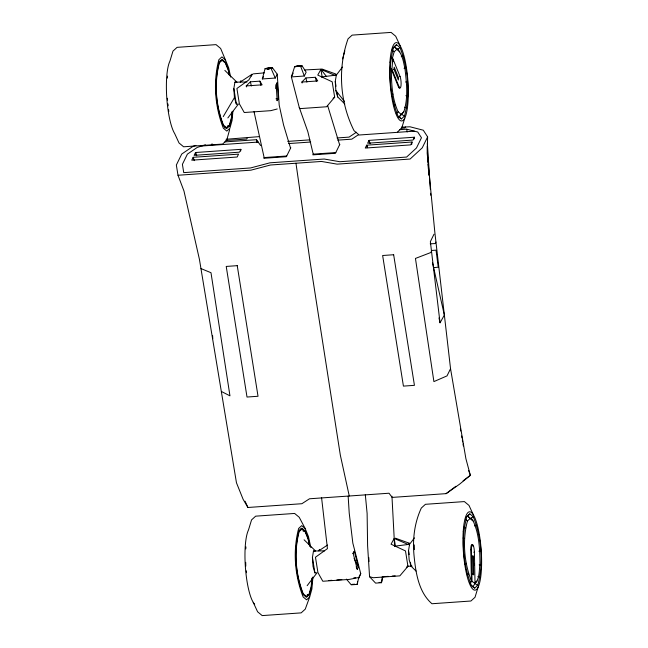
<?xml version="1.0" encoding="UTF-8"?>
<svg xmlns="http://www.w3.org/2000/svg" width="648" height="648" viewBox="0 0 648 648"><rect width="100%" height="100%" fill="white"/><g stroke="black" fill="none" stroke-linecap="round" stroke-linejoin="round"><path stroke-width="0.97" d="M427.299 146.205L427.858 162.186M401.59 127.162L409.973 126.781L423.274 130.199L427.623 136.874L427.178 153.179L434.849 232.494L450.546 368.704L465.896 458.671L470.359 475.324L459.602 484.161L446.14 493.638L392.178 497.405L389.019 493.225L309.501 498.782L301.879 503.715L247.917 507.481L243.105 499.292L236.463 482.784L199.414 259.305L183.975 191.03L177.998 175.26L176.345 165.029L181.724 154.054L193.153 146.278L195.947 145.403M167.37 78.108L167.549 76.108M231.911 111.918L231.393 117.871L229.368 125.137L226.589 127.672L224.621 127.81M232.154 111.991L231.587 118.527L229.505 126.004L226.646 128.604L223.447 125.931C215.549 105.964 213.735 82.798 219.243 61.989L222.102 59.389L225.31 62.054L228.371 69.587L229.595 75.209M232.891 111.278L232.106 120.293L229.878 128.304L226.808 131.09L223.374 128.231C214.909 106.823 212.965 81.988 218.878 59.689L221.94 56.903L225.374 59.754L228.655 67.829L230.68 77.104M245.77 548.921L245.948 546.92M400.051 45.644L395.701 36.231L391.092 32.4L352.139 35.122L348.033 38.856C337.478 68.639 339.884 102.546 354.059 130.726L358.668 134.557M311.866 578.664L311.178 586.594L309.153 593.868L306.374 596.403L303.256 593.803C295.569 574.371 293.803 551.821 299.165 531.579L301.952 529.043L305.07 531.635L308.051 538.966L309.639 546.264M312.182 577.911L311.372 587.25L309.29 594.726L306.431 597.326L303.232 594.662C295.334 574.687 293.52 551.521 299.028 530.72L301.887 528.112L305.095 530.785L308.156 538.31L309.793 545.81M312.935 577.004L311.891 589.016L309.663 597.027L305.257 609.144L301.15 612.878L262.189 615.6L257.588 611.769L253.23 602.356M396.56 44.696L394.268 46.794C402.214 51.443 403.323 61.244 405.049 69.433C406.693 83.454 408.264 98.172 403.809 111.845L398.885 117.126L401.428 118.892L404.498 116.097C410.403 93.798 408.459 68.963 399.994 47.555L396.56 44.696L392.81 48.114M469.541 582.941L471.412 580.964C464 562.213 462.299 540.464 467.467 520.927L470.156 518.481L473.161 520.992C479.237 534.219 479.82 549.148 479.974 563.485C479.091 570.216 479.852 578.21 475.081 583.67L477.787 585.282C483.7 562.974 481.748 538.148 473.283 516.74L469.849 513.88L466.106 517.298M275.716 88.541L276.161 84.653L277.304 82.418L278.316 98.504L277.182 100.74L276.161 84.653M276.356 89.238L277.304 82.418M240.643 151.065L240.902 149.34L195.518 152.515L194.133 155.35L239.509 152.175L240.902 149.34M411.666 144.609L412.063 142.017L366.679 145.184L365.269 148.06L410.654 144.893L412.063 142.017M414.153 138.947L414.412 137.214L369.036 140.389L367.643 143.224L413.027 140.057L414.412 137.214M365.318 494.74L367.116 513.467L367.61 545.827L369.571 576.744L375.597 583.119L381.486 582.706L382.385 576.825M307.152 585.679L316.985 572.856L314.92 572.881L313.033 566.498L312.433 557.442L313.478 551.019L324.551 550.857M416.04 571.066L411.051 566.166L409.147 559.783L408.532 550.727L409.568 544.304L414.469 537.897M227.861 117.928L238.407 104.117L236.334 104.053L234.438 97.597L233.855 88.533L234.908 82.175L246.977 81.98M344.809 103.955L337.713 96.965L335.842 90.509L335.267 81.446L336.328 75.087L342.484 67.052M381.486 582.706L382.871 576.534M346.413 579.118L351.24 584.82L357.129 584.407L357.664 581.791M357.129 584.407L358.773 577.506L360.734 573.642L352.836 543.137L349.223 513.119L348.162 496.336M277.247 74.188L275.279 78.052L262.319 78.951L265.072 68.607L272.484 67.813L277.247 74.188L279.199 105.106L283.581 125.015L290.563 148.19L286.367 156.703L263.801 158.282L264.133 157.577L254.016 111.586M229.659 129.592L226.679 140.333L222.572 144.067L183.611 146.788L179.01 142.957L174.66 133.545A39.253 8.934 86 0 1 166.747 97.297A39.253 8.934 86 0 1 169.906 61.171L172.976 51.095L177.082 47.353L216.043 44.631L220.644 48.462L225.374 59.754M342.606 58.895L344.833 50.884M393.368 61.568L392.226 58.766L394.178 51.743L396.86 49.305L399.873 51.808M466.787 516.667C460.882 538.974 462.826 563.801 471.29 585.209L474.725 588.068L477.787 585.282L477.179 585.322M475.081 583.67L475.608 581.766M404.806 118.017L401.728 128.093L397.621 131.836M478.094 587.193L475.025 597.278L470.918 601.012L431.957 603.742C418.235 591.859 415.57 571.504 413.926 554.364C412.574 538.52 414.574 522.547 421.322 508.04L425.428 504.306L464.389 501.584L468.99 505.416L473.34 514.828M293.18 73.078L291.365 76.926L304.325 76.019L306.148 72.171L302.025 65.748L294.702 66.542L291.365 76.926L299.255 107.43L307.849 131.722L313.219 154.143L312.871 154.856L335.437 153.276L339.844 144.293M301.093 66.469L301.32 65.821L296.59 66.153L295.415 66.469L295.739 67.06M271.536 68.534L271.771 67.886L267.041 68.218L265.785 68.534L266.117 69.125M251.392 76.051L252.153 74.188L240.189 82.094L240.886 80.676M358.798 578.219L360.734 573.642M193.169 157.31L191.759 160.186L237.144 157.019L238.545 154.143L193.169 157.31L194.343 160.647M247.544 137.441L246.758 139.045L225.86 140.503M277.911 98.561L276.915 100.521M290.563 148.19L290.79 147.72M405.535 126.984L405.049 127.988L401.063 128.263M427.623 136.874L422.245 147.841L410.095 159.043L337.122 164.147L321.497 161.449L270.443 165.013L250.97 170.165L177.998 175.26M433.998 234.212L430.361 241.639L440.049 322.801L444.358 315.058L432.548 262.91M431.495 251.124L430.807 252.526L415.449 258.439L433.901 381.599L447.023 375.889L450.546 368.704M435.934 242.052L435.197 243.559L430.215 243.826M319.448 549.415L318.759 550.832L327.524 545.041M395.401 538.18L409.139 543.145L408.443 544.563L394.203 538.496L391.959 496.247M262.319 78.951L263.493 76.642M354.318 551.27L353.184 553.505L357.291 569.373L358.425 567.138L354.318 551.27L352.771 553.505M395.458 546.337L394.203 538.496L391.044 544.19L405.486 550.938L407.948 566.312L399.832 575.87L373.297 577.724L369.571 576.744M252.153 74.188L248.889 79.89L236.901 88.484L239.371 103.858L244.256 112.517L270.799 110.662L277.239 108.969M223.244 116.616L234.438 97.597M474.725 588.068L472.919 586.821L475.025 583.419L474.401 552.185A6.35 1.45 86 0 0 472.765 544.717A6.35 1.45 86 0 0 471.388 549.682L472.019 580.916L470.213 583.281M398.885 117.126L403.809 111.845M304.487 69.96L322.121 69.069L335.858 74.042L335.162 75.46L320.922 69.385L317.763 75.079L332.205 81.826L334.668 97.2L326.551 106.766L300.016 108.621L299.255 107.43M396.252 113.756L398.123 111.78C392.048 98.545 391.457 83.616 391.311 69.287L389.78 68.858M301.879 82.053L305.856 77.946L315.357 77.282L317.747 80.943L301.879 82.053L302.122 83.025M246.24 85.941L250.371 81.818L259.872 81.154L262.108 84.831L246.24 85.941L246.483 86.913M470.156 518.481L467.556 515.978L469.849 513.88M229.457 75.711L228.266 70.243L225.285 62.913L222.167 60.313L219.38 62.848C214.018 83.098 215.784 105.64 223.471 125.08L226.589 127.672M309.663 597.027L306.593 599.821L303.159 596.962C294.694 575.554 292.75 550.719 298.663 528.412L301.725 525.625L305.159 528.485L308.44 536.552L310.87 547.682M477.106 581.021L474.425 583.467L475.025 583.419L471.412 580.964L470.78 549.723A6.35 1.45 86 0 1 472.935 546.215M397.524 49.507L399.994 47.555M467.556 515.978L470.813 518.684L473.283 516.74M446.14 493.638L455.828 486.308M463.093 480.816L470.359 475.324L468.666 470.61M393.879 105.737L395.248 104.709M467.176 574.922L468.536 573.893M333.072 98.35L334.668 97.2M406.353 567.462L407.948 566.312M356.368 132.257L349.078 137.117L337.009 137.959M401.298 56.773L403.275 55.631M474.587 525.957L476.572 524.807M297.481 66.339L300.397 66.185L296.946 66.42L302.025 65.748M298.963 66.282L300.105 66.29L297.675 66.38M269.212 68.364L271.067 68.21L268.766 68.364M299.368 66.234L298.769 66.25M294.702 66.542L300.672 66.137L295.415 66.469M266.684 68.648L269.171 68.461M391.481 94.746L392.939 94.154M464.77 563.93L466.236 563.331M404.052 68.283L405.907 67.684M205.408 144.852L197.235 147.428L187.41 154.111L182.404 164.325L183.74 172.627L250.533 167.962L270.005 162.81L324.203 159.027L339.827 161.725L406.62 157.051L416.47 147.971L421.475 137.757L417.733 132.022L406.742 129.195L399.792 129.681M300.146 66.137L301.32 65.821M265.785 68.534L271.771 67.886M272.484 67.813L270.5 68.275M358.773 577.506L349.361 579.401L322.817 581.256L317.933 572.605L315.471 557.223L327.451 548.629L321.586 497.794M267.162 69.012L269.204 68.842M270.726 68.299L269.916 68.307M275.967 98.836L278.316 98.504M267.762 68.955L268.612 68.915M394.729 546.175L409.56 544.304M321.481 76.934L336.32 75.087M227.537 126.23L229.505 126.004L227.537 126.133M307.314 594.961L309.29 594.726L307.274 594.864M433.625 267.648L438.226 267.187L436.047 250.16L431.56 250.476M226.087 139.271L259.176 136.631M253.344 73.872L264.303 72.86M270.078 68.307L270.475 68.364M268.588 68.526L267.81 68.542M392.891 47.531L393.498 47.49C387.585 69.79 389.529 94.624 397.994 116.033L401.428 118.892M220.199 60.45L222.167 60.313M392.226 58.766L392.834 58.717L400.059 76.488A6.35 1.45 86 0 1 401.039 85.285A6.35 1.45 86 0 1 399.144 87.01L398.536 87.059L391.311 69.287M265.072 68.607L270.961 68.202L275.279 78.052M267.827 69.004L269.536 68.891M389.691 69.401L391.91 69.247L399.144 87.01M393.425 69.449L394.033 69.409L398.35 80.028L398.544 77.817L394.227 67.198L394.033 69.409L393.506 69.377M399.452 76.529L400.059 76.488M224.783 141.912L256.551 139.693L260.601 145.533M201.722 146.011L258.196 142.066M414.364 131.155L357.882 135.1L351.807 139.158L337.77 140.138M287.72 141.402L309.849 139.855M288.66 143.564L310.708 142.025M264.133 157.577L286.716 155.998M313.219 154.143L335.794 152.564M299.935 529.181L301.952 529.043M303.078 530.923L305.095 530.785L303.102 530.834M470.78 549.723L471.388 549.682M473.793 552.226L474.401 552.185M353.784 577.854L355.776 577.708M328.949 580.503L331.922 580.3M336.879 579.952L341.836 579.604M382.28 576.777L388.225 576.364M392.194 576.088L395.167 575.878M472.449 574.355L473.688 574.841L473.307 556.162L472.675 555.636L473.056 574.314L472.505 574.144M351.905 584.383L354.74 584.188M379.088 582.487L380.975 582.35M405.583 81.996L407.487 81.883M478.872 551.173L480.776 551.067M407.082 566.239L412.112 566.158M313.47 551.019L315.544 550.994L304.098 539.8M300.583 66.137L304.325 76.019M234.9 82.175L236.99 82.239L224.848 70.413M299.093 66.299L298.898 66.396M405.859 95.693L407.77 96.074M479.147 564.87L481.067 565.259M463.077 538.034L464.6 538.464M389.594 68.429L391.91 69.247L392.834 58.717L390.582 57.121M404.603 107.187L406.725 108.086M477.9 576.372L480.014 577.271M200.977 268.58L210.989 272.719L229.959 395.847L221.697 391.635M464.033 527.083L465.523 527.942M401.792 114.485L404.498 116.097M392.064 50.018L394.178 51.743M465.361 519.194L467.467 520.927M398.123 111.78L401.128 114.283M470.934 585.168L472.919 586.821M394.268 46.794L396.86 49.305M470.813 518.684L473.161 520.992M335.842 90.509L344.493 101.509M326.495 76.537L320.922 69.385L322.178 77.234M305.159 528.485L299.222 517.274L294.613 513.443L255.66 516.164L251.554 519.907L248.484 529.983A39.253 8.934 86 0 0 245.552 569.171A39.253 8.934 86 0 0 254.688 604.26M354.108 558.382L358.425 567.138M245.057 501.22L247.917 507.481M356.149 566.725L357.291 569.373M397.937 48.624L398.666 50.414M471.234 517.801L471.963 519.599M370.211 143.726L369.036 140.389L369.328 142.228M367.562 147.687L366.679 145.184L366.979 147.023M196.7 155.852L195.518 152.515L195.818 154.354M339.609 144.763L327.605 105.454M315.357 77.282L316.386 81.429M305.856 77.946L306.877 82.094M259.872 81.154L260.893 85.309M250.371 81.818L251.392 85.973M349.264 496.004L340.33 455.155L309.938 260.585L295.966 163.231M438.98 317.917L440.049 322.801M460.412 429.025L460.76 431.009M461.627 435.983L461.975 437.975M462.324 439.96L462.672 441.952M463.02 443.945L463.369 445.929M409.139 543.145L409.447 545.073M408.532 550.727L409.163 554.583M410.419 562.302L411.051 566.166M406.742 129.195L407.179 131.957M256.551 139.693L256.997 142.447M312.433 557.442L314.92 572.881M212.018 143.734L212.317 145.573M233.855 88.533L236.334 104.053M335.267 81.446L336.029 86.297M337.098 93.085L337.713 96.965M246.321 570.848L246.532 572.743M167.33 98.253L167.54 100.14M167.954 103.931L168.164 105.827M168.585 109.609L168.796 111.505M428.012 164.187L428.393 169.193M428.62 172.198L428.846 175.203M427.356 143.224L430.337 189.24M430.596 193.242L430.726 195.242M368.785 557.458L369.036 561.484M212.609 335.672L212.779 338.677M394.203 538.496L394.583 546.369M474.012 563.315L474.053 565.323M414.299 544.919L414.396 549.65M245.722 562.334L245.794 566.117M399.686 88.015A6.35 1.45 86 0 1 398.536 87.059M237.241 265.664L226.225 266.433L247.01 397.038L258.026 396.268L237.241 265.664M393.652 254.737L382.636 255.506L403.421 386.111L414.437 385.341L393.652 254.737M389.942 62.127A39.253 8.934 86 0 0 401.566 120.957A39.253 8.934 86 0 0 405.47 62.297A39.253 8.934 86 0 0 389.942 62.127M463.239 531.311A39.253 8.934 86 0 0 474.863 590.142A39.253 8.934 86 0 0 478.767 531.473A39.253 8.934 86 0 0 463.239 531.311"/></g></svg>
